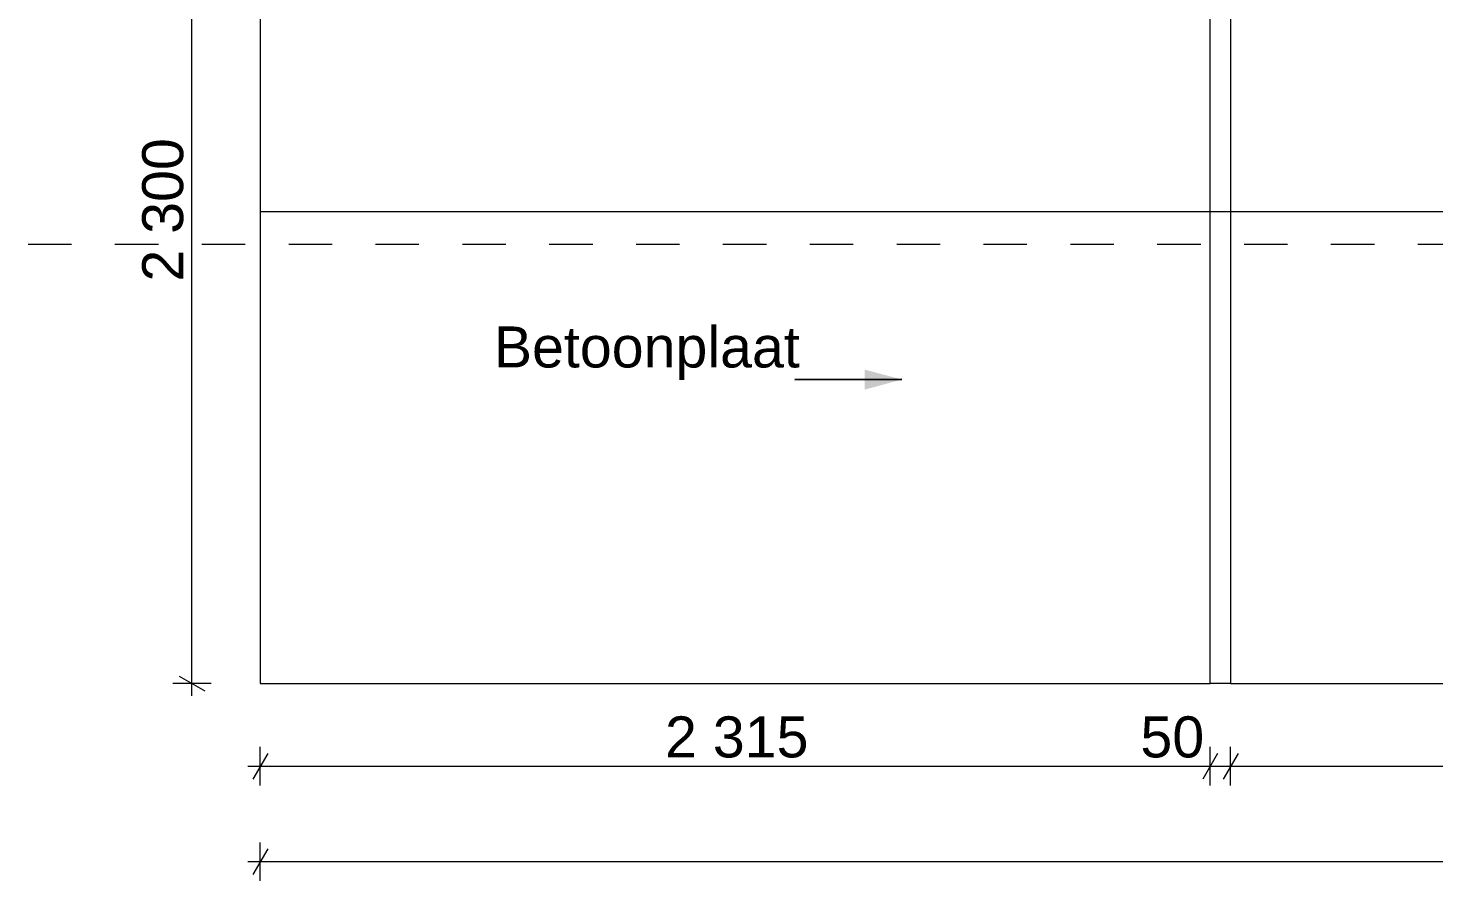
# Model space of a CAD drawing. Header units: millimetres. Extents: x 10585 to 27248, y -6479 to 7523.
# Drawn here: x 14690 to 18116, y 1190 to 3268 of the extents above; entities that cross this region are included whole.
import ezdxf

# ---------------------------------------------------------------- set-up
doc = ezdxf.new("R2010")
doc.units = ezdxf.units.MM
doc.header["$MEASUREMENT"] = 0
doc.linetypes.add('Dashed', pattern=[211.666667, 105.833333, -105.833333])
doc.layers.add('Dimensioning - General', color=7, linetype='Continuous')
for name, color, linetype, lineweight in [('Dimensioning - General_Pen_No__1', 7, 'Continuous', 13), ('New_0_Pen_No__1', 7, 'Continuous', 13), ('New_0_Pen_No__2', 8, 'Continuous', 15), ('New_Structural - Bearing_Pen_No__1', 7, 'Continuous', 13)]:
    doc.layers.add(name, color=color, linetype=linetype, lineweight=lineweight)
doc.styles.add('GENERATED_STYLE_1', font='')
doc.styles.get('GENERATED_STYLE_1').set_extended_font_data('Arial')
doc.dimstyles.new('GENERATED_STYLE__1', dxfattribs={"dimtxt": 100, "dimasz": 47.5, "dimexe": 0.18, "dimexo": 0.0625, "dimgap": 0, "dimtad": 1, "dimtih": 1, "dimtoh": 1, "dimdec": 0, "dimzin": 0, "dimdsep": 46, "dimtxsty": 'GENERATED_STYLE_1', "dimblk": 'ARROWHEAD_2', "dimblk1": 'ARROWHEAD_2', "dimblk2": 'ARROWHEAD_2', "dimcen": 0.09, "dimse1": 1, "dimse2": 1, "dimclrd": 7, "dimclre": 7, "dimclrt": 7, "dimadec": 0, "dimazin": 0, "dimtfac": 1, "dimtdec": 4, "dimtmove": 0, "dimatfit": 3, "dimfxl": 0, "dimtolj": 1, "dimtzin": 0, "dimarcsym": 0})
doc.dimstyles.new('GENERATED_STYLE__2', dxfattribs={"dimtxt": 100, "dimasz": 47.5, "dimexe": 0.18, "dimexo": 0.0625, "dimgap": 0, "dimtad": 1, "dimdec": 0, "dimzin": 0, "dimdsep": 46, "dimtxsty": 'GENERATED_STYLE_1', "dimblk": 'ARROWHEAD_2', "dimblk1": 'ARROWHEAD_2', "dimblk2": 'ARROWHEAD_2', "dimcen": 0.09, "dimse1": 1, "dimse2": 1, "dimclrd": 7, "dimclre": 7, "dimclrt": 7, "dimadec": 0, "dimazin": 0, "dimtfac": 1, "dimtdec": 4, "dimtmove": 0, "dimatfit": 3, "dimfxl": 0, "dimtolj": 1, "dimtzin": 0, "dimarcsym": 0})
doc.dimstyles.new('GENERATED_STYLE__3', dxfattribs={"dimtxt": 0.18, "dimasz": 91.2, "dimexe": 0.18, "dimexo": 0.0625, "dimgap": 0, "dimtad": 0, "dimtih": 1, "dimtoh": 1, "dimdec": 4, "dimzin": 0, "dimdsep": 46, "dimcen": 0.09, "dimadec": 0, "dimazin": 0, "dimtfac": 1, "dimtdec": 4, "dimtmove": 0, "dimatfit": 3, "dimldrblk": 'ARROWHEAD_5', "dimfxl": 0, "dimtolj": 1, "dimtzin": 0, "dimarcsym": 0})

# ---------------------------------------------------------------- blocks, each defined once
blk = doc.blocks.new('*D4')
at = {"layer": 'Dimensioning - General_Pen_No__1', "color": 7, "linetype": 'Continuous', "lineweight": 13}
for p, q in [((15256.1, 1422.5), (15256.1, 1516.3)), ((17570.7, 1422.5), (17570.7, 1516.3)), ((15274.1, 1500.7), (15238.1, 1438.2)), ((17588.8, 1500.7), (17552.7, 1438.2)), ((15225.5, 1469.4), (15256.1, 1469.4)), ((15256.1, 1469.4), (17570.7, 1469.4))]:
    blk.add_line(p, q, dxfattribs=at)
at = {"layer": 'Dimensioning - General_Pen_No__1', "color": 7, "lineweight": 13, "char_height": 100, "attachment_point": 7, "style": 'GENERATED_STYLE_1'}
for s, insert in [('\\A1;{\\pql;\\fArial|b0|i0|c0|p34;2\xa0315}', (16242.4, 1489.4)), ('\\A1;{\\pql;\\fArial|b0|i0|c0|p34;50}', (17400.9, 1489.4))]:
    blk.add_mtext(s, dxfattribs=dict(at, insert=insert))
blk = doc.blocks.new('ARROWHEAD_2')
at = {"color": 0, "linetype": 'Continuous', "lineweight": 0}
for p, q in [((0, 0), (-1, 0)), ((-0.378, -0.655), (0.378, 0.655))]:
    blk.add_line(p, q, dxfattribs=at)
blk = doc.blocks.new('*D5')
at = {"layer": 'Dimensioning - General_Pen_No__1', "color": 7, "linetype": 'Continuous', "lineweight": 13}
for p, q in [((17570.7, 1422.5), (17570.7, 1516.3)), ((17620.7, 1422.5), (17620.7, 1516.3)), ((17588.8, 1500.7), (17552.7, 1438.2)), ((17638.8, 1500.7), (17602.7, 1438.2)), ((17570.7, 1469.4), (17620.7, 1469.4))]:
    blk.add_line(p, q, dxfattribs=at)
blk = doc.blocks.new('*D6')
at = {"layer": 'Dimensioning - General_Pen_No__1', "color": 7, "linetype": 'Continuous', "lineweight": 13}
for p, q in [((17620.7, 1422.5), (17620.7, 1516.3)), ((19935.3, 1422.5), (19935.3, 1516.3)), ((17638.8, 1500.7), (17602.7, 1438.2)), ((19953.4, 1500.7), (19917.3, 1438.2)), ((17620.7, 1469.4), (19935.3, 1469.4))]:
    blk.add_line(p, q, dxfattribs=at)
at = {"layer": 'Dimensioning - General_Pen_No__1', "color": 7, "lineweight": 13, "char_height": 100, "attachment_point": 7, "style": 'GENERATED_STYLE_1'}
for s, insert in [('\\A1;{\\pql;\\fArial|b0|i0|c0|p34;2\xa0315}', (18607, 1489.4)), ('\\A1;{\\pql;\\fArial|b0|i0|c0|p34;50}', (19765.5, 1489.4))]:
    blk.add_mtext(s, dxfattribs=dict(at, insert=insert))
blk = doc.blocks.new('*D9')
at = {"layer": 'Dimensioning - General_Pen_No__1', "color": 7, "linetype": 'Continuous', "lineweight": 13}
for p, q in [((15058.3, 3989.5), (15120.8, 3953.4)), ((15136.4, 3971.4), (15042.7, 3971.4)), ((15089.5, 1671.1), (15089.5, 3971.4)), ((15058.3, 1689.2), (15120.8, 1653.1)), ((15136.4, 1671.1), (15042.7, 1671.1)), ((15089.5, 1640.6), (15089.5, 1671.1))]:
    blk.add_line(p, q, dxfattribs=at)
at = {"layer": 'Dimensioning - General_Pen_No__1', "color": 7, "lineweight": 13, "insert": (15069.5, 2650.3), "char_height": 100, "attachment_point": 7, "rotation": 90, "style": 'GENERATED_STYLE_1'}
blk.add_mtext('\\A1;{\\pql;\\fArial|b0|i0|c0|p34;2\xa0300}', dxfattribs=at)
blk = doc.blocks.new('*D11')
at = {"layer": 'Dimensioning - General_Pen_No__1', "color": 7, "linetype": 'Continuous', "lineweight": 13}
for p, q in [((15274.1, 1268.1), (15238.1, 1205.6)), ((15256.1, 1190), (15256.1, 1283.7)), ((21757.2, 1205.6), (21793.3, 1268.1)), ((21775.3, 1190), (21775.3, 1283.7)), ((15225.5, 1236.8), (15256.1, 1236.8)), ((15256.1, 1236.8), (21775.3, 1236.8)), ((21775.3, 1236.8), (21805.8, 1236.8))]:
    blk.add_line(p, q, dxfattribs=at)
at = {"layer": 'Dimensioning - General_Pen_No__1', "color": 7, "lineweight": 13, "insert": (18344.7, 1256.8), "char_height": 100, "attachment_point": 7, "style": 'GENERATED_STYLE_1'}
blk.add_mtext('\\A1;{\\pql;\\fArial|b0|i0|c0|p34;6\xa0519}', dxfattribs=at)
blk = doc.blocks.new('ARROWHEAD_5')
at = {"linetype": 'Continuous', "lineweight": 0}
blk.add_hatch(color=0, dxfattribs=at).paths.add_polyline_path([(-1, 0.2679), (0, 0), (-1, -0.2679)])
at = {"color": 0, "linetype": 'Continuous', "lineweight": 0}
blk.add_line((0, 0), (-1, 0), dxfattribs=at)

msp = doc.modelspace()

# ---------------------------------------------------------------- linework, layer by layer
at = {"layer": 'New_0_Pen_No__1', "color": 7, "linetype": 'Continuous', "lineweight": 13}
msp.add_line((15256.1, 2821.3), (19955.3, 2821.3), dxfattribs=at)
at = {"layer": 'New_0_Pen_No__2', "color": 8, "linetype": 'Dashed', "lineweight": 15}
msp.add_line((14690.2, 2741.6), (22494.3, 2741.6), dxfattribs=at)
at = {"layer": 'New_Structural - Bearing_Pen_No__1', "color": 7, "linetype": 'Continuous', "lineweight": 13, "flags": 128}
for points in [[(15256.1, 1671.1), (17570.7, 1671.1), (17570.7, 3971.4), (15256.1, 3971.4)], [(17570.7, 1671.1), (17570.7, 3971.4), (17620.7, 3971.4), (17620.7, 1671.1)], [(17620.7, 1671.1), (19935.3, 1671.1), (19935.3, 3971.4), (17620.7, 3971.4)]]:
    msp.add_lwpolyline(points, close=True, dxfattribs=at)

# ---------------------------------------------------------------- texts
at = {"layer": 'New_0_Pen_No__1', "color": 7, "linetype": 'Continuous', "lineweight": 13, "insert": (15825.1, 2410.9), "char_height": 100, "attachment_point": 7, "style": 'GENERATED_STYLE_1'}
msp.add_mtext('\\A1;{\\pql;\\fArial|b0|i0|c0|p34;Betoonplaat}', dxfattribs=at)

# ---------------------------------------------------------------- dimensions: what is measured, and where the dimension line sits
at = {"layer": 'Dimensioning - General', "color": 7, "linetype": 'Continuous', "lineweight": 13}
dim = msp.add_linear_dim(base=(15089.5, 3971.4), p1=(17570.7, 1671.1), p2=(15424.5, 3971.4), angle=90, dimstyle='GENERATED_STYLE__2', dxfattribs=at)
dim.commit()
dim.dimension.update_dxf_attribs({"geometry": '*D9', "text_midpoint": (15019.5, 2822.1), "dimtype": 160, "text_rotation": 90})
for base, p1, p2, picture, middle in [((17570.7, 1469.4), (15256.1, 1671.1), (17570.7, 1671.1), '*D4', (16414.2, 1539.4)), ((19935.3, 1469.4), (17620.7, 1671.1), (19935.3, 1671.1), '*D6', (18778.8, 1539.4)), ((17620.7, 1469.4), (17570.7, 1671.1), (17620.7, 1671.1), '*D5', (17477.1, 1539.4)), ((21775.3, 1236.8), (15256.1, 1469.4), (21775.3, 1469.4), '*D11', (18516.5, 1306.8))]:
    dim = msp.add_linear_dim(base=base, p1=p1, p2=p2, dimstyle='GENERATED_STYLE__1', dxfattribs=at)
    dim.commit()
    dim.dimension.update_dxf_attribs({"geometry": picture, "text_midpoint": middle, "dimtype": 160})

# ---------------------------------------------------------------- leaders
at = {"layer": 'New_0_Pen_No__2', "color": 8, "linetype": 'Continuous', "lineweight": 15, "annotation_type": 0, "has_hookline": 1, "hookline_direction": 1, "text_width": 733.7}
msp.add_leader([(16819.8, 2411.8), (16558.8, 2410.9)], dimstyle='GENERATED_STYLE__3', dxfattribs=at)

doc.saveas('drawing.dxf')
